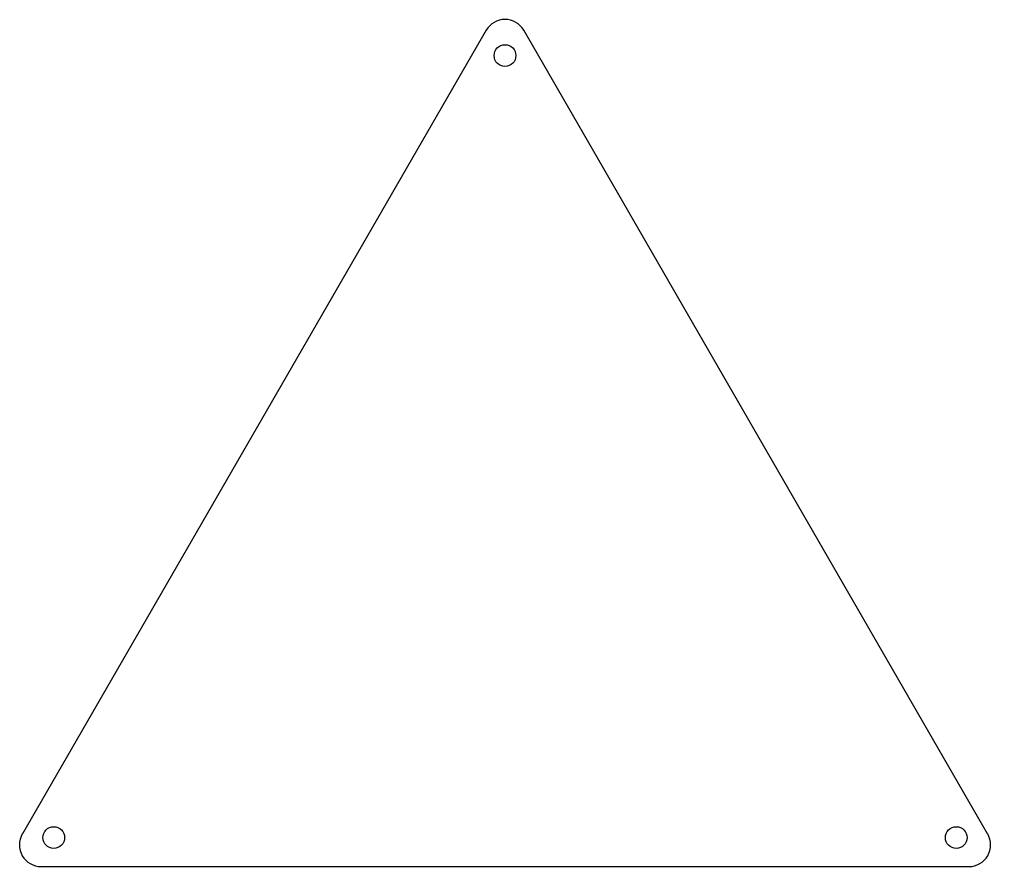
# Model space of a CAD drawing. Header units: millimetres. Extents: x -67 to 67, y -40 to 77.
import ezdxf

# ---------------------------------------------------------------- set-up
doc = ezdxf.new("R2010")
doc.units = ezdxf.units.MM

msp = doc.modelspace()

# ---------------------------------------------------------------- linework, layer by layer
at = {"color": 7, "linetype": 'Continuous', "lineweight": 25}
for p, q in [((-2.6, 75.5), (-66.68, -35.5)), ((66.68, -35.5), (2.6, 75.5)), ((-64.09, -40), (64.09, -40))]:
    msp.add_line(p, q, dxfattribs=at)
for centre in [(0, 72), (-62.35, -36), (62.35, -36)]:
    msp.add_circle(centre, 1.5, dxfattribs=at)
for centre, start, end in [((0, 74), 30, 150), ((-64.09, -37), 150, 270), ((64.09, -37), 270, 30)]:
    msp.add_arc(centre, 3, start, end, dxfattribs=at)

doc.saveas('drawing.dxf')
